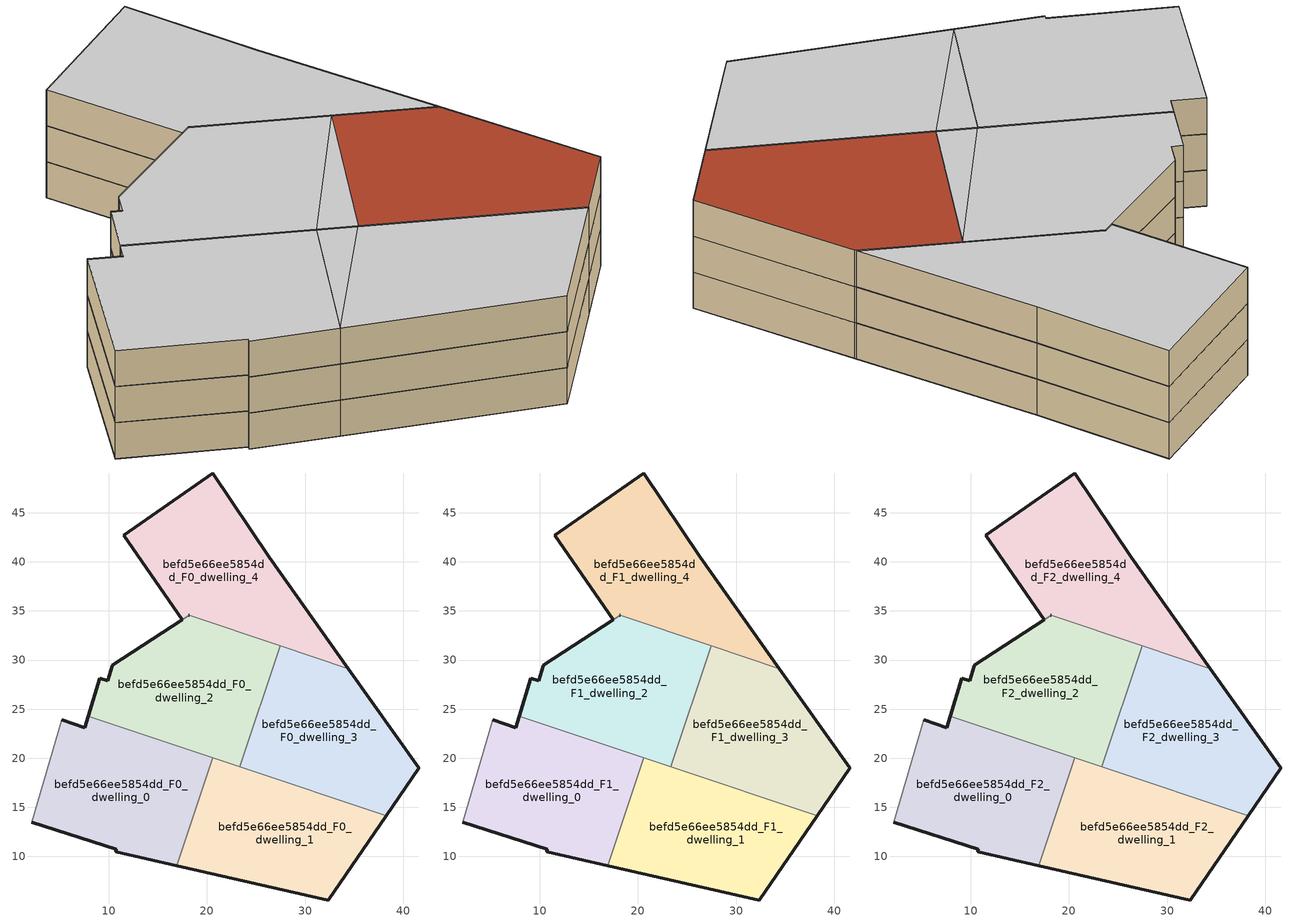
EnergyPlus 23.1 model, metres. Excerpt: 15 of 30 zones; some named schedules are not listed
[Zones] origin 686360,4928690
befd5e66ee5854dd_F0_dwelling_0
 floor ground (EU_floor_Construction): 16.92,9.06 20.6,20.05 7.92,24.3 7.56,23.12 5.22,23.91 2.14,13.5 10.79,10.71 10.74,10.46 z0
 wall outside (EU_wall_Construction): 16.92,9.06 10.74,10.46 10.79,10.71 2.14,13.5 / 5.22,23.91 7.56,23.12 7.92,24.3 z0:3
 wall adiabatic (EU_wall_Construction): 2.14,13.5 5.22,23.91 z0:3
 wall to befd5e66ee5854dd_F0_dwelling_2 (EU_wall_Construction): 7.92,24.3 20.6,20.05 z0:3
 wall to befd5e66ee5854dd_F0_dwelling_1 (EU_wall_Construction): 20.6,20.05 16.92,9.06 z0:3
befd5e66ee5854dd_F0_dwelling_1
 floor ground (EU_floor_Construction): 16.92,9.06 23.33,19.14 20.6,20.05 z0; 32.36,5.56 38.25,14.14 23.33,19.14 16.92,9.06 z0
 wall outside (EU_wall_Construction): 38.25,14.14 32.36,5.56 16.92,9.06 z0:3
 wall to befd5e66ee5854dd_F0_dwelling_3 (EU_wall_Construction): 23.33,19.14 38.25,14.14 z0:3
 wall to befd5e66ee5854dd_F0_dwelling_2 (EU_wall_Construction): 20.6,20.05 23.33,19.14 z0:3
befd5e66ee5854dd_F0_dwelling_2
 floor ground (EU_floor_Construction): 23.33,19.14 27.45,31.46 18.18,34.56 10.38,29.45 10.37,29.43 9.89,27.88 9.09,28.13 7.92,24.3 z0
 wall outside (EU_wall_Construction): 7.92,24.3 9.09,28.13 9.89,27.88 10.37,29.43 10.38,29.45 17.51,34.12 z0:3
 wall to befd5e66ee5854dd_F0_dwelling_3 (EU_wall_Construction): 27.45,31.46 23.33,19.14 z0:3
 wall to befd5e66ee5854dd_F0_dwelling_4 (EU_wall_Construction): 17.51,34.12 18.17,34.56 / 18.18,34.56 27.45,31.46 z0:3
befd5e66ee5854dd_F0_dwelling_3
 floor ground (EU_floor_Construction): 38.25,14.14 41.57,18.99 41.6,19.02 34.42,29.12 27.45,31.46 23.33,19.14 z0
 wall outside (EU_wall_Construction): 34.42,29.12 41.6,19.02 41.57,18.99 38.25,14.14 z0:3
 wall to befd5e66ee5854dd_F0_dwelling_4 (EU_wall_Construction): 27.45,31.46 34.42,29.12 z0:3
 roof outside (EU_roof_Construction): 34.42,29.12 41.6,19.02 41.57,18.99 38.25,14.14 23.33,19.14 27.45,31.46 z3
befd5e66ee5854dd_F0_dwelling_4
 floor ground (EU_floor_Construction): 34.42,29.12 26.35,40.5 20.61,49.06 11.52,42.73 17.51,34.13 18.17,34.57 z0
 wall outside (EU_wall_Construction): 17.51,34.13 11.52,42.73 20.61,49.06 26.35,40.5 34.42,29.12 z0:3; 18.18,34.56,3 18.18,34.56,0 18.17,34.57,0
befd5e66ee5854dd_F1_dwelling_0
 floor to befd5e66ee5854dd_F0_dwelling_0 (EU_floor_Construction): 16.92,9.06 20.6,20.05 7.92,24.3 7.56,23.12 5.22,23.91 2.14,13.5 10.79,10.71 10.74,10.46 z3
 wall outside (EU_wall_Construction): 16.92,9.06 10.74,10.46 10.79,10.71 2.14,13.5 / 5.22,23.91 7.56,23.12 7.92,24.3 z3:6
 wall adiabatic (EU_wall_Construction): 2.14,13.5 5.22,23.91 z3:6
 wall to befd5e66ee5854dd_F1_dwelling_2 (EU_wall_Construction): 7.92,24.3 20.6,20.05 z3:6
 wall to befd5e66ee5854dd_F1_dwelling_1 (EU_wall_Construction): 20.6,20.05 16.92,9.06 z3:6
befd5e66ee5854dd_F1_dwelling_1
 floor to befd5e66ee5854dd_F0_dwelling_1 (EU_floor_Construction): 32.36,5.56 38.25,14.14 23.33,19.14 16.92,9.06 z3; 16.92,9.06 23.33,19.14 20.6,20.05 z3
 wall outside (EU_wall_Construction): 38.25,14.14 32.36,5.56 16.92,9.06 z3:6
 wall to befd5e66ee5854dd_F1_dwelling_3 (EU_wall_Construction): 23.33,19.14 38.25,14.14 z3:6
 wall to befd5e66ee5854dd_F1_dwelling_2 (EU_wall_Construction): 20.6,20.05 23.33,19.14 z3:6
befd5e66ee5854dd_F1_dwelling_2
 floor to befd5e66ee5854dd_F0_dwelling_2 (EU_floor_Construction): 20.6,20.05 27.45,31.46 18.18,34.56 10.38,29.45 10.37,29.43 9.89,27.88 9.09,28.13 7.92,24.3 z3; 23.33,19.14 27.45,31.46 20.6,20.05 z3
 wall outside (EU_wall_Construction): 7.92,24.3 9.09,28.13 9.89,27.88 10.37,29.43 10.38,29.45 17.51,34.12 z3:6
 wall to befd5e66ee5854dd_F1_dwelling_3 (EU_wall_Construction): 27.45,31.46 23.33,19.14 z3:6
 wall to befd5e66ee5854dd_F1_dwelling_4 (EU_wall_Construction): 17.51,34.12 18.17,34.56 / 18.18,34.56 27.45,31.46 z3:6
befd5e66ee5854dd_F1_dwelling_3
 floor outside (EU_floor_Construction): 34.42,29.12 41.6,19.02 41.57,18.99 38.25,14.14 23.33,19.14 27.45,31.46 z3
 wall outside (EU_wall_Construction): 34.42,29.12 41.6,19.02 41.57,18.99 38.25,14.14 z3:6
 wall to befd5e66ee5854dd_F1_dwelling_4 (EU_wall_Construction): 27.45,31.46 34.42,29.12 z3:6
 roof outside (EU_roof_Construction): 34.42,29.12 41.6,19.02 41.57,18.99 38.25,14.14 23.33,19.14 27.45,31.46 z6
befd5e66ee5854dd_F1_dwelling_4
 floor to befd5e66ee5854dd_F0_dwelling_4 (EU_floor_Construction): 34.42,29.12 26.35,40.5 20.61,49.06 11.52,42.73 17.51,34.13 18.17,34.57 z3
 wall outside (EU_wall_Construction): 17.51,34.13 11.52,42.73 20.61,49.06 26.35,40.5 34.42,29.12 z3:6; 18.18,34.56,6 18.18,34.56,3 18.17,34.57,3
befd5e66ee5854dd_F2_dwelling_0
 floor to befd5e66ee5854dd_F1_dwelling_0 (EU_floor_Construction): 16.92,9.06 20.6,20.05 7.92,24.3 7.56,23.12 5.22,23.91 2.14,13.5 10.79,10.71 10.74,10.46 z6
 wall outside (EU_wall_Construction): 16.92,9.06 10.74,10.46 10.79,10.71 2.14,13.5 / 5.22,23.91 7.56,23.12 7.92,24.3 z6:9
 wall adiabatic (EU_wall_Construction): 2.14,13.5 5.22,23.91 z6:9
 wall to befd5e66ee5854dd_F2_dwelling_2 (EU_wall_Construction): 7.92,24.3 20.6,20.05 z6:9
 wall to befd5e66ee5854dd_F2_dwelling_1 (EU_wall_Construction): 20.6,20.05 16.92,9.06 z6:9
 ceiling to befd5e66ee5854dd_F3_dwelling_0 (EU_floor_Construction): 20.6,20.05 16.92,9.06 10.74,10.46 10.79,10.71 2.14,13.5 5.22,23.91 7.56,23.12 7.92,24.3 z9
befd5e66ee5854dd_F2_dwelling_1
 floor to befd5e66ee5854dd_F1_dwelling_1 (EU_floor_Construction): 32.36,5.56 38.25,14.14 23.33,19.14 16.92,9.06 z6; 16.92,9.06 23.33,19.14 20.6,20.05 z6
 wall outside (EU_wall_Construction): 38.25,14.14 32.36,5.56 16.92,9.06 z6:9
 wall to befd5e66ee5854dd_F2_dwelling_3 (EU_wall_Construction): 23.33,19.14 38.25,14.14 z6:9
 wall to befd5e66ee5854dd_F2_dwelling_2 (EU_wall_Construction): 20.6,20.05 23.33,19.14 z6:9
 ceiling to befd5e66ee5854dd_F3_dwelling_1 (EU_floor_Construction): 38.25,14.14 32.36,5.56 16.92,9.06 23.33,19.14 z9; 23.33,19.14 16.92,9.06 20.6,20.05 z9
befd5e66ee5854dd_F2_dwelling_2
 floor to befd5e66ee5854dd_F1_dwelling_2 (EU_floor_Construction): 20.6,20.05 27.45,31.46 18.18,34.56 10.38,29.45 10.37,29.43 9.89,27.88 9.09,28.13 7.92,24.3 z6; 23.33,19.14 27.45,31.46 20.6,20.05 z6
 wall outside (EU_wall_Construction): 7.92,24.3 9.09,28.13 9.89,27.88 10.37,29.43 10.38,29.45 17.51,34.12 z6:9
 wall to befd5e66ee5854dd_F2_dwelling_3 (EU_wall_Construction): 27.45,31.46 23.33,19.14 z6:9
 wall to befd5e66ee5854dd_F2_dwelling_4 (EU_wall_Construction): 17.51,34.12 18.17,34.56 / 18.18,34.56 27.45,31.46 z6:9
 ceiling to befd5e66ee5854dd_F3_dwelling_2 (EU_floor_Construction): 27.45,31.46 20.6,20.05 7.92,24.3 9.09,28.13 9.89,27.88 10.37,29.43 10.38,29.45 18.18,34.56 z9; 27.45,31.46 23.33,19.14 20.6,20.05 z9
befd5e66ee5854dd_F2_dwelling_3
 floor outside (EU_floor_Construction): 34.42,29.12 41.6,19.02 41.57,18.99 38.25,14.14 23.33,19.14 27.45,31.46 z6
 wall outside (EU_wall_Construction): 34.42,29.12 41.6,19.02 41.57,18.99 38.25,14.14 z6:9
 wall to befd5e66ee5854dd_F2_dwelling_4 (EU_wall_Construction): 27.45,31.46 34.42,29.12 z6:9
 roof outside (EU_roof_Construction): 34.42,29.12 41.6,19.02 41.57,18.99 38.25,14.14 23.33,19.14 27.45,31.46 z9
befd5e66ee5854dd_F2_dwelling_4
 floor to befd5e66ee5854dd_F1_dwelling_4 (EU_floor_Construction): 34.42,29.12 26.35,40.5 20.61,49.06 11.52,42.73 17.51,34.13 18.17,34.57 z6
 wall outside (EU_wall_Construction): 17.51,34.13 11.52,42.73 20.61,49.06 26.35,40.5 34.42,29.12 z6:9; 18.18,34.56,9 18.18,34.56,6 18.17,34.57,6
 ceiling to befd5e66ee5854dd_F3_dwelling_4 (EU_floor_Construction): 26.35,40.5 34.42,29.12 18.17,34.57 17.51,34.13 11.52,42.73 20.61,49.06 z9
[Building]
EU S2 Campaign: North Axis=0; Terrain=City; Solar Distribution=FullExterior
[Site:Location]
Bologna: Latitude=44.5; Longitude=11.25; Time Zone=1; Elevation=37
[SizingPeriod:WeatherFileDays]
AnnualSizingPeriod: Begin Month=1; Begin Day of Month=1; End Month=12; End Day of Month=31; Day of Week for Start Day=Monday; Use Weather File Daylight Saving Period=No; Use Weather File Rain and Snow Indicators=No
[MATERIAL]
EU_InternalMass_Material: Roughness=MediumRough; Thickness=0.1; Conductivity=1; Density=1800; Specific Heat=900; Thermal Absorptance=0.9; Solar Absorptance=0.7; Visible Absorptance=0.7
[MATERIAL:NOMASS] Roughness=MediumRough; Thermal Absorptance=0.9; Solar Absorptance=0.7; Visible Absorptance=0.7
Name | Thermal Resistance
EU_wall_NoMass | 0.779417
EU_roof_NoMass | 0.435466
EU_floor_NoMass | 0.588222
[CONSTRUCTION]
EU_wall_Construction: EU_wall_NoMass
EU_roof_Construction: EU_roof_NoMass
EU_floor_Construction: EU_floor_NoMass
EU_InternalMass_Construction: EU_InternalMass_Material
[ZONE] Type=1; Multiplier=1; Ceiling Height=autocalculate; Floor Area=autocalculate; Part of Total Floor Area=Yes
Name | Volume
befd5e66ee5854dd_F0_dwelling_0; befd5e66ee5854dd_F1_dwelling_0; befd5e66ee5854dd_F2_dwelling_0 | 553.108
befd5e66ee5854dd_F0_dwelling_1; befd5e66ee5854dd_F1_dwelling_1; befd5e66ee5854dd_F2_dwelling_1 | 553.143
befd5e66ee5854dd_F0_dwelling_2; befd5e66ee5854dd_F1_dwelling_2; befd5e66ee5854dd_F2_dwelling_2 | 551.816
befd5e66ee5854dd_F0_dwelling_3; befd5e66ee5854dd_F1_dwelling_3; befd5e66ee5854dd_F2_dwelling_3 | 553.135
befd5e66ee5854dd_F0_dwelling_4 | 554.365
befd5e66ee5854dd_F1_dwelling_4; befd5e66ee5854dd_F2_dwelling_4 | 554.364
[INTERNALMASS] Construction=EU_InternalMass_Construction
Name | Zone or ZoneList | Surface Area
befd5e66ee5854dd_F0_dwelling_0_EU_InternalMass | befd5e66ee5854dd_F0_dwelling_0 | 184.368
befd5e66ee5854dd_F0_dwelling_1_EU_InternalMass | befd5e66ee5854dd_F0_dwelling_1 | 184.385
befd5e66ee5854dd_F0_dwelling_2_EU_InternalMass | befd5e66ee5854dd_F0_dwelling_2 | 183.959
befd5e66ee5854dd_F0_dwelling_3_EU_InternalMass | befd5e66ee5854dd_F0_dwelling_3 | 184.38
befd5e66ee5854dd_F0_dwelling_4_EU_InternalMass | befd5e66ee5854dd_F0_dwelling_4 | 184.788
befd5e66ee5854dd_F1_dwelling_0_EU_InternalMass | befd5e66ee5854dd_F1_dwelling_0 | 184.368
befd5e66ee5854dd_F1_dwelling_1_EU_InternalMass | befd5e66ee5854dd_F1_dwelling_1 | 184.385
befd5e66ee5854dd_F1_dwelling_2_EU_InternalMass | befd5e66ee5854dd_F1_dwelling_2 | 183.959
befd5e66ee5854dd_F1_dwelling_3_EU_InternalMass | befd5e66ee5854dd_F1_dwelling_3 | 184.38
befd5e66ee5854dd_F1_dwelling_4_EU_InternalMass | befd5e66ee5854dd_F1_dwelling_4 | 184.788
befd5e66ee5854dd_F2_dwelling_0_EU_InternalMass | befd5e66ee5854dd_F2_dwelling_0 | 184.368
befd5e66ee5854dd_F2_dwelling_1_EU_InternalMass | befd5e66ee5854dd_F2_dwelling_1 | 184.385
befd5e66ee5854dd_F2_dwelling_2_EU_InternalMass | befd5e66ee5854dd_F2_dwelling_2 | 183.959
befd5e66ee5854dd_F2_dwelling_3_EU_InternalMass | befd5e66ee5854dd_F2_dwelling_3 | 184.38
befd5e66ee5854dd_F2_dwelling_4_EU_InternalMass | befd5e66ee5854dd_F2_dwelling_4 | 184.788
[OTHEREQUIPMENT] Fuel Type=Electricity; Design Level Calculation Method=Watts/Area; Power per Zone Floor Area=1; Fraction Latent=0; Fraction Radiant=0; Fraction Lost=0; Carbon Dioxide Generation Rate=0; EndUse Subcategory=EU_Step8_InternalGains
Name | Zone or ZoneList or Space or SpaceList | Schedule
EU_Step8_InternalGain_befd5e66ee5854dd_F0_dwelling_0_f000 | befd5e66ee5854dd_F0_dwelling_0 | EU_Step8_GainSchedule_befd5e66ee5854dd_F0_dwelling_0_f000
EU_Step8_InternalGain_befd5e66ee5854dd_F0_dwelling_1_f000 | befd5e66ee5854dd_F0_dwelling_1 | EU_Step8_GainSchedule_befd5e66ee5854dd_F0_dwelling_1_f000
EU_Step8_InternalGain_befd5e66ee5854dd_F0_dwelling_2_f000 | befd5e66ee5854dd_F0_dwelling_2 | EU_Step8_GainSchedule_befd5e66ee5854dd_F0_dwelling_2_f000
EU_Step8_InternalGain_befd5e66ee5854dd_F0_dwelling_3_f000 | befd5e66ee5854dd_F0_dwelling_3 | EU_Step8_GainSchedule_befd5e66ee5854dd_F0_dwelling_3_f000
EU_Step8_InternalGain_befd5e66ee5854dd_F0_dwelling_4_f000 | befd5e66ee5854dd_F0_dwelling_4 | EU_Step8_GainSchedule_befd5e66ee5854dd_F0_dwelling_4_f000
EU_Step8_InternalGain_befd5e66ee5854dd_F1_dwelling_0_f000 | befd5e66ee5854dd_F1_dwelling_0 | EU_Step8_GainSchedule_befd5e66ee5854dd_F1_dwelling_0_f000
EU_Step8_InternalGain_befd5e66ee5854dd_F1_dwelling_1_f000 | befd5e66ee5854dd_F1_dwelling_1 | EU_Step8_GainSchedule_befd5e66ee5854dd_F1_dwelling_1_f000
EU_Step8_InternalGain_befd5e66ee5854dd_F1_dwelling_2_f000 | befd5e66ee5854dd_F1_dwelling_2 | EU_Step8_GainSchedule_befd5e66ee5854dd_F1_dwelling_2_f000
EU_Step8_InternalGain_befd5e66ee5854dd_F1_dwelling_3_f000 | befd5e66ee5854dd_F1_dwelling_3 | EU_Step8_GainSchedule_befd5e66ee5854dd_F1_dwelling_3_f000
EU_Step8_InternalGain_befd5e66ee5854dd_F1_dwelling_4_f000 | befd5e66ee5854dd_F1_dwelling_4 | EU_Step8_GainSchedule_befd5e66ee5854dd_F1_dwelling_4_f000
EU_Step8_InternalGain_befd5e66ee5854dd_F2_dwelling_0_f000 | befd5e66ee5854dd_F2_dwelling_0 | EU_Step8_GainSchedule_befd5e66ee5854dd_F2_dwelling_0_f000
EU_Step8_InternalGain_befd5e66ee5854dd_F2_dwelling_1_f000 | befd5e66ee5854dd_F2_dwelling_1 | EU_Step8_GainSchedule_befd5e66ee5854dd_F2_dwelling_1_f000
EU_Step8_InternalGain_befd5e66ee5854dd_F2_dwelling_2_f000 | befd5e66ee5854dd_F2_dwelling_2 | EU_Step8_GainSchedule_befd5e66ee5854dd_F2_dwelling_2_f000
EU_Step8_InternalGain_befd5e66ee5854dd_F2_dwelling_3_f000 | befd5e66ee5854dd_F2_dwelling_3 | EU_Step8_GainSchedule_befd5e66ee5854dd_F2_dwelling_3_f000
EU_Step8_InternalGain_befd5e66ee5854dd_F2_dwelling_4_f000 | befd5e66ee5854dd_F2_dwelling_4 | EU_Step8_GainSchedule_befd5e66ee5854dd_F2_dwelling_4_f000
[ZONEVENTILATION:DESIGNFLOWRATE] Schedule=EU_AlwaysOn; Design Flow Rate Calculation Method=AirChanges/Hour; Air Changes per Hour=0.712058; Ventilation Type=Natural; Fan Pressure Rise=0; Fan Total Efficiency=1; Constant Term Coefficient=1; Temperature Term Coefficient=0; Velocity Term Coefficient=0; Velocity Squared Term Coefficient=0; Minimum Indoor Temperature=-100; Maximum Indoor Temperature=100; Delta Temperature=-100; Minimum Outdoor Temperature=-100; Maximum Outdoor Temperature=100; Maximum Wind Speed=40
Name | Zone or ZoneList or Space or SpaceList
EU_ConstantAir_befd5e66ee5854dd_F0_dwelling_0 | befd5e66ee5854dd_F0_dwelling_0
EU_ConstantAir_befd5e66ee5854dd_F0_dwelling_1 | befd5e66ee5854dd_F0_dwelling_1
EU_ConstantAir_befd5e66ee5854dd_F0_dwelling_2 | befd5e66ee5854dd_F0_dwelling_2
EU_ConstantAir_befd5e66ee5854dd_F0_dwelling_3 | befd5e66ee5854dd_F0_dwelling_3
EU_ConstantAir_befd5e66ee5854dd_F0_dwelling_4 | befd5e66ee5854dd_F0_dwelling_4
EU_ConstantAir_befd5e66ee5854dd_F1_dwelling_0 | befd5e66ee5854dd_F1_dwelling_0
EU_ConstantAir_befd5e66ee5854dd_F1_dwelling_1 | befd5e66ee5854dd_F1_dwelling_1
EU_ConstantAir_befd5e66ee5854dd_F1_dwelling_2 | befd5e66ee5854dd_F1_dwelling_2
EU_ConstantAir_befd5e66ee5854dd_F1_dwelling_3 | befd5e66ee5854dd_F1_dwelling_3
EU_ConstantAir_befd5e66ee5854dd_F1_dwelling_4 | befd5e66ee5854dd_F1_dwelling_4
EU_ConstantAir_befd5e66ee5854dd_F2_dwelling_0 | befd5e66ee5854dd_F2_dwelling_0
EU_ConstantAir_befd5e66ee5854dd_F2_dwelling_1 | befd5e66ee5854dd_F2_dwelling_1
EU_ConstantAir_befd5e66ee5854dd_F2_dwelling_2 | befd5e66ee5854dd_F2_dwelling_2
EU_ConstantAir_befd5e66ee5854dd_F2_dwelling_3 | befd5e66ee5854dd_F2_dwelling_3
EU_ConstantAir_befd5e66ee5854dd_F2_dwelling_4 | befd5e66ee5854dd_F2_dwelling_4
[HVACTEMPLATE:THERMOSTAT] Constant Heating Setpoint=20; Constant Cooling Setpoint=50
EU_HeatOnly_befd5e66ee5854dd_F0_dwelling_0; EU_HeatOnly_befd5e66ee5854dd_F0_dwelling_1; EU_HeatOnly_befd5e66ee5854dd_F0_dwelling_2; EU_HeatOnly_befd5e66ee5854dd_F0_dwelling_3; EU_HeatOnly_befd5e66ee5854dd_F0_dwelling_4; EU_HeatOnly_befd5e66ee5854dd_F1_dwelling_0; EU_HeatOnly_befd5e66ee5854dd_F1_dwelling_1; EU_HeatOnly_befd5e66ee5854dd_F1_dwelling_2; EU_HeatOnly_befd5e66ee5854dd_F1_dwelling_3; EU_HeatOnly_befd5e66ee5854dd_F1_dwelling_4; EU_HeatOnly_befd5e66ee5854dd_F2_dwelling_0; EU_HeatOnly_befd5e66ee5854dd_F2_dwelling_1; EU_HeatOnly_befd5e66ee5854dd_F2_dwelling_2; EU_HeatOnly_befd5e66ee5854dd_F2_dwelling_3; EU_HeatOnly_befd5e66ee5854dd_F2_dwelling_4; EU_HeatOnly_befd5e66ee5854dd_F3_dwelling_0; EU_HeatOnly_befd5e66ee5854dd_F3_dwelling_1; EU_HeatOnly_befd5e66ee5854dd_F3_dwelling_2; EU_HeatOnly_befd5e66ee5854dd_F3_dwelling_3; EU_HeatOnly_befd5e66ee5854dd_F3_dwelling_4; EU_HeatOnly_befd5e66ee5854dd_F4_dwelling_0; EU_HeatOnly_befd5e66ee5854dd_F4_dwelling_1; EU_HeatOnly_befd5e66ee5854dd_F4_dwelling_2; EU_HeatOnly_befd5e66ee5854dd_F4_dwelling_3; EU_HeatOnly_befd5e66ee5854dd_F4_dwelling_4; EU_HeatOnly_befd5e66ee5854dd_F5_dwelling_0; EU_HeatOnly_befd5e66ee5854dd_F5_dwelling_1; EU_HeatOnly_befd5e66ee5854dd_F5_dwelling_2; EU_HeatOnly_befd5e66ee5854dd_F5_dwelling_3; EU_HeatOnly_befd5e66ee5854dd_F5_dwelling_4
[HVACTEMPLATE:ZONE:IDEALLOADSAIRSYSTEM] System Availability Schedule=EU_AlwaysOn; Maximum Heating Supply Air Temperature=50; Minimum Cooling Supply Air Temperature=13; Maximum Heating Supply Air Humidity Ratio=0.0156; Minimum Cooling Supply Air Humidity Ratio=0.0077; Heating Limit=NoLimit; Cooling Limit=NoLimit; Heating Availability Schedule=EU_AlwaysOn; Cooling Availability Schedule=EU_CoolingOff; Dehumidification Control Type=ConstantSensibleHeatRatio; Cooling Sensible Heat Ratio=0.7; Dehumidification Setpoint=60; Humidification Control Type=None; Humidification Setpoint=30; Outdoor Air Method=None; Outdoor Air Flow Rate per Person=0.00944; Outdoor Air Flow Rate per Zone Floor Area=0; Outdoor Air Flow Rate per Zone=0; Demand Controlled Ventilation Type=None; Outdoor Air Economizer Type=NoEconomizer; Heat Recovery Type=None; Sensible Heat Recovery Effectiveness=0.7; Latent Heat Recovery Effectiveness=0.65
Name | Template Thermostat
befd5e66ee5854dd_F0_dwelling_0 | EU_HeatOnly_befd5e66ee5854dd_F0_dwelling_0
befd5e66ee5854dd_F0_dwelling_1 | EU_HeatOnly_befd5e66ee5854dd_F0_dwelling_1
befd5e66ee5854dd_F0_dwelling_2 | EU_HeatOnly_befd5e66ee5854dd_F0_dwelling_2
befd5e66ee5854dd_F0_dwelling_3 | EU_HeatOnly_befd5e66ee5854dd_F0_dwelling_3
befd5e66ee5854dd_F0_dwelling_4 | EU_HeatOnly_befd5e66ee5854dd_F0_dwelling_4
befd5e66ee5854dd_F1_dwelling_0 | EU_HeatOnly_befd5e66ee5854dd_F1_dwelling_0
befd5e66ee5854dd_F1_dwelling_1 | EU_HeatOnly_befd5e66ee5854dd_F1_dwelling_1
befd5e66ee5854dd_F1_dwelling_2 | EU_HeatOnly_befd5e66ee5854dd_F1_dwelling_2
befd5e66ee5854dd_F1_dwelling_3 | EU_HeatOnly_befd5e66ee5854dd_F1_dwelling_3
befd5e66ee5854dd_F1_dwelling_4 | EU_HeatOnly_befd5e66ee5854dd_F1_dwelling_4
befd5e66ee5854dd_F2_dwelling_0 | EU_HeatOnly_befd5e66ee5854dd_F2_dwelling_0
befd5e66ee5854dd_F2_dwelling_1 | EU_HeatOnly_befd5e66ee5854dd_F2_dwelling_1
befd5e66ee5854dd_F2_dwelling_2 | EU_HeatOnly_befd5e66ee5854dd_F2_dwelling_2
befd5e66ee5854dd_F2_dwelling_3 | EU_HeatOnly_befd5e66ee5854dd_F2_dwelling_3
befd5e66ee5854dd_F2_dwelling_4 | EU_HeatOnly_befd5e66ee5854dd_F2_dwelling_4
